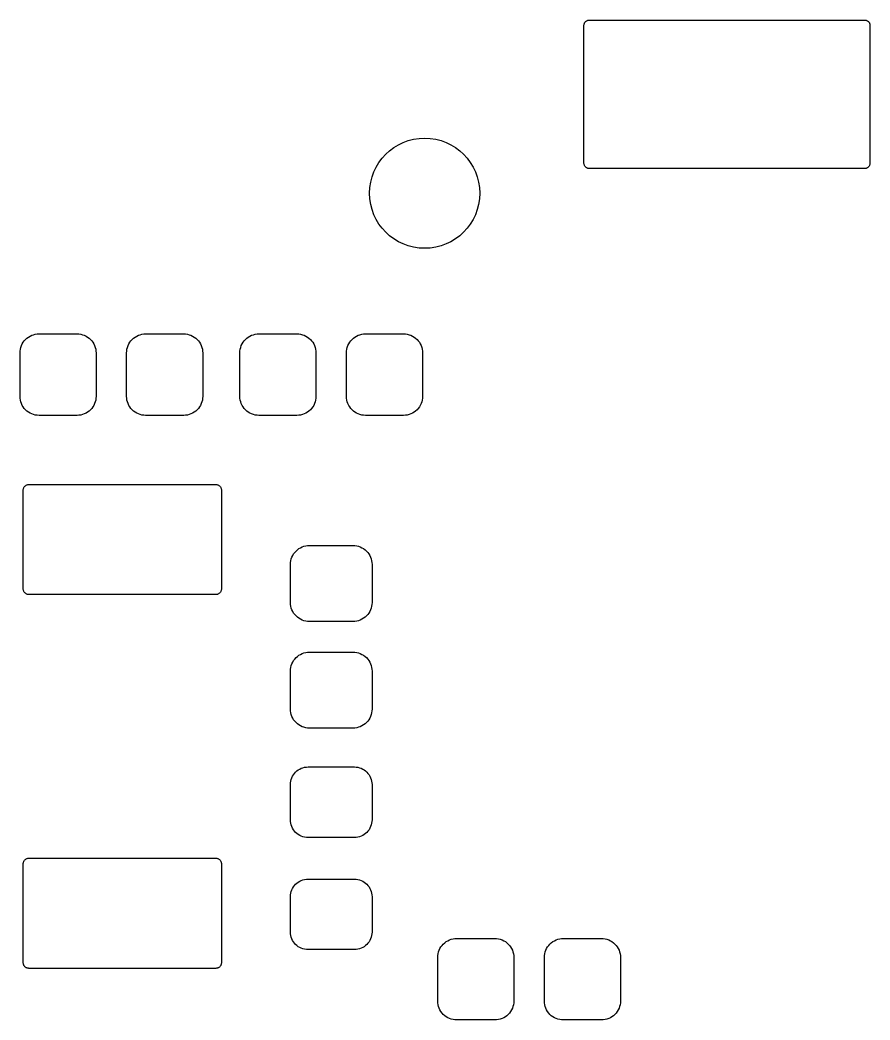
# Model space of a CAD drawing. Extents: x 0.49 to 2.43, y -7.79 to -4.97.
# Drawn here: x 0.4948 to 0.7993, y -7.7823 to -7.4242 of the extents above; entities that cross this region are included whole.
import ezdxf

# ---------------------------------------------------------------- set-up
doc = ezdxf.new("R2010")
doc.units = 0
doc.header["$MEASUREMENT"] = 0
doc.layers.add('BLACK', color=7, linetype='CONTINUOUS')

msp = doc.modelspace()

# ---------------------------------------------------------------- linework, layer by layer
at = {"layer": 'BLACK', "linetype": 'CONTINUOUS'}
for p, q in [((0.697703, -7.42451), (0.697872, -7.42441)), ((0.697872, -7.42441), (0.698051, -7.42433)), ((0.698051, -7.42433), (0.698236, -7.42426)), ((0.698236, -7.42426), (0.698427, -7.42421)), ((0.698427, -7.42421), (0.698622, -7.42418)), ((0.698622, -7.42418), (0.698819, -7.42417)), ((0.698819, -7.42417), (0.797244, -7.42417)), ((0.797244, -7.42417), (0.797441, -7.42418)), ((0.797441, -7.42418), (0.797636, -7.42421)), ((0.797636, -7.42421), (0.797827, -7.42426)), ((0.797827, -7.42426), (0.798012, -7.42433)), ((0.798012, -7.42433), (0.798191, -7.42441)), ((0.798191, -7.42441), (0.79836, -7.42451)), ((0.696811, -7.42618), (0.696821, -7.42598)), ((0.696811, -7.47539), (0.696811, -7.42618)), ((0.696821, -7.42598), (0.69685, -7.42579)), ((0.69685, -7.42579), (0.696897, -7.4256)), ((0.696897, -7.4256), (0.696964, -7.42541)), ((0.696964, -7.42541), (0.697048, -7.42523)), ((0.697048, -7.42523), (0.697149, -7.42507)), ((0.697149, -7.42507), (0.697267, -7.42491)), ((0.697267, -7.42491), (0.697399, -7.42476)), ((0.697399, -7.42476), (0.697545, -7.42463)), ((0.697545, -7.42463), (0.697703, -7.42451)), ((0.79836, -7.42451), (0.798518, -7.42463)), ((0.798518, -7.42463), (0.798664, -7.42476)), ((0.798664, -7.42476), (0.798796, -7.42491)), ((0.798796, -7.42491), (0.798914, -7.42507)), ((0.798914, -7.42507), (0.799015, -7.42523)), ((0.799015, -7.42523), (0.799099, -7.42541)), ((0.799099, -7.42541), (0.799166, -7.4256)), ((0.799166, -7.4256), (0.799213, -7.42579)), ((0.799213, -7.42579), (0.799242, -7.42598)), ((0.799242, -7.42598), (0.799252, -7.42618)), ((0.799252, -7.42618), (0.799252, -7.47539)), ((0.696821, -7.47559), (0.696811, -7.47539)), ((0.69685, -7.47579), (0.696821, -7.47559)), ((0.696897, -7.47598), (0.69685, -7.47579)), ((0.696964, -7.47616), (0.696897, -7.47598)), ((0.697048, -7.47634), (0.696964, -7.47616)), ((0.697149, -7.47651), (0.697048, -7.47634)), ((0.697267, -7.47667), (0.697149, -7.47651)), ((0.697399, -7.47681), (0.697267, -7.47667)), ((0.697545, -7.47695), (0.697399, -7.47681)), ((0.697703, -7.47706), (0.697545, -7.47695)), ((0.697872, -7.47716), (0.697703, -7.47706)), ((0.698051, -7.47725), (0.697872, -7.47716)), ((0.698236, -7.47732), (0.698051, -7.47725)), ((0.698427, -7.47736), (0.698236, -7.47732)), ((0.698622, -7.47739), (0.698427, -7.47736)), ((0.698819, -7.4774), (0.698622, -7.47739)), ((0.797244, -7.4774), (0.698819, -7.4774)), ((0.797441, -7.47739), (0.797244, -7.4774)), ((0.797636, -7.47736), (0.797441, -7.47739)), ((0.797827, -7.47732), (0.797636, -7.47736)), ((0.798012, -7.47725), (0.797827, -7.47732)), ((0.798191, -7.47716), (0.798012, -7.47725)), ((0.79836, -7.47706), (0.798191, -7.47716)), ((0.798518, -7.47695), (0.79836, -7.47706)), ((0.798664, -7.47681), (0.798518, -7.47695)), ((0.798796, -7.47667), (0.798664, -7.47681)), ((0.798914, -7.47651), (0.798796, -7.47667)), ((0.799015, -7.47634), (0.798914, -7.47651)), ((0.799099, -7.47616), (0.799015, -7.47634)), ((0.799166, -7.47598), (0.799099, -7.47616)), ((0.799213, -7.47579), (0.799166, -7.47598)), ((0.799242, -7.47559), (0.799213, -7.47579)), ((0.799252, -7.47539), (0.799242, -7.47559)), ((0.496389, -7.53906), (0.496837, -7.53857)), ((0.496837, -7.53857), (0.497333, -7.53812)), ((0.497333, -7.53812), (0.49787, -7.53772)), ((0.49787, -7.53772), (0.498443, -7.53738)), ((0.498443, -7.53738), (0.499047, -7.53709)), ((0.499047, -7.53709), (0.499676, -7.53687)), ((0.499676, -7.53687), (0.500325, -7.53671)), ((0.500325, -7.53671), (0.500986, -7.53661)), ((0.500986, -7.53661), (0.501654, -7.53657)), ((0.501654, -7.53657), (0.515276, -7.53657)), ((0.515276, -7.53657), (0.515943, -7.53661)), ((0.515943, -7.53661), (0.516604, -7.53671)), ((0.516604, -7.53671), (0.517253, -7.53687)), ((0.517253, -7.53687), (0.517882, -7.53709)), ((0.517882, -7.53709), (0.518486, -7.53738)), ((0.518486, -7.53738), (0.51906, -7.53772)), ((0.51906, -7.53772), (0.519596, -7.53812)), ((0.519596, -7.53812), (0.520092, -7.53857)), ((0.520092, -7.53857), (0.520541, -7.53906)), ((0.534578, -7.53906), (0.535026, -7.53857)), ((0.535026, -7.53857), (0.535522, -7.53812)), ((0.535522, -7.53812), (0.536059, -7.53772)), ((0.536059, -7.53772), (0.536632, -7.53738)), ((0.536632, -7.53738), (0.537236, -7.53709)), ((0.537236, -7.53709), (0.537865, -7.53687)), ((0.537865, -7.53687), (0.538514, -7.53671)), ((0.538514, -7.53671), (0.539175, -7.53661)), ((0.539175, -7.53661), (0.539843, -7.53657)), ((0.539843, -7.53657), (0.553465, -7.53657)), ((0.553465, -7.53657), (0.554132, -7.53661)), ((0.554132, -7.53661), (0.554793, -7.53671)), ((0.554793, -7.53671), (0.555442, -7.53687)), ((0.555442, -7.53687), (0.556071, -7.53709)), ((0.556071, -7.53709), (0.556675, -7.53738)), ((0.556675, -7.53738), (0.557249, -7.53772)), ((0.557249, -7.53772), (0.557785, -7.53812)), ((0.557785, -7.53812), (0.558281, -7.53857)), ((0.558281, -7.53857), (0.55873, -7.53906)), ((0.575129, -7.53906), (0.575578, -7.53857)), ((0.575578, -7.53857), (0.576073, -7.53812)), ((0.576073, -7.53812), (0.57661, -7.53772)), ((0.57661, -7.53772), (0.577183, -7.53738)), ((0.577183, -7.53738), (0.577787, -7.53709)), ((0.577787, -7.53709), (0.578417, -7.53687)), ((0.578417, -7.53687), (0.579065, -7.53671)), ((0.579065, -7.53671), (0.579726, -7.53661)), ((0.579726, -7.53661), (0.580394, -7.53657)), ((0.580394, -7.53657), (0.594016, -7.53657)), ((0.594016, -7.53657), (0.594683, -7.53661)), ((0.594683, -7.53661), (0.595345, -7.53671)), ((0.595345, -7.53671), (0.595993, -7.53687)), ((0.595993, -7.53687), (0.596622, -7.53709)), ((0.596622, -7.53709), (0.597226, -7.53738)), ((0.597226, -7.53738), (0.5978, -7.53772)), ((0.5978, -7.53772), (0.598337, -7.53812)), ((0.598337, -7.53812), (0.598832, -7.53857)), ((0.598832, -7.53857), (0.599281, -7.53906)), ((0.613318, -7.53906), (0.613767, -7.53857)), ((0.613767, -7.53857), (0.614262, -7.53812)), ((0.614262, -7.53812), (0.614799, -7.53772)), ((0.614799, -7.53772), (0.615372, -7.53738)), ((0.615372, -7.53738), (0.615976, -7.53709)), ((0.615976, -7.53709), (0.616606, -7.53687)), ((0.616606, -7.53687), (0.617254, -7.53671)), ((0.617254, -7.53671), (0.617915, -7.53661)), ((0.617915, -7.53661), (0.618583, -7.53657)), ((0.618583, -7.53657), (0.632205, -7.53657)), ((0.632205, -7.53657), (0.632872, -7.53661)), ((0.632872, -7.53661), (0.633534, -7.53671)), ((0.633534, -7.53671), (0.634182, -7.53687)), ((0.634182, -7.53687), (0.634811, -7.53709)), ((0.634811, -7.53709), (0.635415, -7.53738)), ((0.635415, -7.53738), (0.635989, -7.53772)), ((0.635989, -7.53772), (0.636526, -7.53812)), ((0.636526, -7.53812), (0.637021, -7.53857)), ((0.637021, -7.53857), (0.63747, -7.53906)), ((0.494875, -7.54272), (0.494973, -7.54206)), ((0.494973, -7.54206), (0.495136, -7.54141)), ((0.495136, -7.54141), (0.495361, -7.54078)), ((0.495361, -7.54078), (0.495647, -7.54018)), ((0.495647, -7.54018), (0.49599, -7.5396)), ((0.49599, -7.5396), (0.496389, -7.53906)), ((0.520541, -7.53906), (0.520939, -7.5396)), ((0.520939, -7.5396), (0.521282, -7.54018)), ((0.521282, -7.54018), (0.521568, -7.54078)), ((0.521568, -7.54078), (0.521793, -7.54141)), ((0.521793, -7.54141), (0.521956, -7.54206)), ((0.521956, -7.54206), (0.522054, -7.54272)), ((0.533064, -7.54272), (0.533162, -7.54206)), ((0.533162, -7.54206), (0.533325, -7.54141)), ((0.533325, -7.54141), (0.53355, -7.54078)), ((0.53355, -7.54078), (0.533836, -7.54018)), ((0.533836, -7.54018), (0.534179, -7.5396)), ((0.534179, -7.5396), (0.534578, -7.53906)), ((0.55873, -7.53906), (0.559128, -7.5396)), ((0.559128, -7.5396), (0.559471, -7.54018)), ((0.559471, -7.54018), (0.559757, -7.54078)), ((0.559757, -7.54078), (0.559982, -7.54141)), ((0.559982, -7.54141), (0.560145, -7.54206)), ((0.560145, -7.54206), (0.560243, -7.54272)), ((0.573615, -7.54272), (0.573714, -7.54206)), ((0.573714, -7.54206), (0.573876, -7.54141)), ((0.573876, -7.54141), (0.574101, -7.54078)), ((0.574101, -7.54078), (0.574387, -7.54018)), ((0.574387, -7.54018), (0.574731, -7.5396)), ((0.574731, -7.5396), (0.575129, -7.53906)), ((0.599281, -7.53906), (0.599679, -7.5396)), ((0.599679, -7.5396), (0.600023, -7.54018)), ((0.600023, -7.54018), (0.600308, -7.54078)), ((0.600308, -7.54078), (0.600534, -7.54141)), ((0.600534, -7.54141), (0.600696, -7.54206)), ((0.600696, -7.54206), (0.600794, -7.54272)), ((0.611804, -7.54272), (0.611903, -7.54206)), ((0.611903, -7.54206), (0.612065, -7.54141)), ((0.612065, -7.54141), (0.61229, -7.54078)), ((0.61229, -7.54078), (0.612576, -7.54018)), ((0.612576, -7.54018), (0.61292, -7.5396)), ((0.61292, -7.5396), (0.613318, -7.53906)), ((0.63747, -7.53906), (0.637868, -7.5396)), ((0.637868, -7.5396), (0.638211, -7.54018)), ((0.638211, -7.54018), (0.638497, -7.54078)), ((0.638497, -7.54078), (0.638722, -7.54141)), ((0.638722, -7.54141), (0.638885, -7.54206)), ((0.638885, -7.54206), (0.638983, -7.54272)), ((0.494843, -7.54339), (0.494875, -7.54272)), ((0.494843, -7.55898), (0.494843, -7.54339)), ((0.522054, -7.54272), (0.522087, -7.54339)), ((0.522087, -7.54339), (0.522087, -7.55898)), ((0.533031, -7.54339), (0.533064, -7.54272)), ((0.533031, -7.55898), (0.533031, -7.54339)), ((0.560243, -7.54272), (0.560276, -7.54339)), ((0.560276, -7.54339), (0.560276, -7.55898)), ((0.573583, -7.54339), (0.573615, -7.54272)), ((0.573583, -7.55898), (0.573583, -7.54339)), ((0.600794, -7.54272), (0.600827, -7.54339)), ((0.600827, -7.54339), (0.600827, -7.55898)), ((0.611772, -7.54339), (0.611804, -7.54272)), ((0.611772, -7.55898), (0.611772, -7.54339)), ((0.638983, -7.54272), (0.639016, -7.54339)), ((0.639016, -7.54339), (0.639016, -7.55898)), ((0.494875, -7.55964), (0.494843, -7.55898)), ((0.494973, -7.56031), (0.494875, -7.55964)), ((0.495136, -7.56095), (0.494973, -7.56031)), ((0.521956, -7.56031), (0.521793, -7.56095)), ((0.522054, -7.55964), (0.521956, -7.56031)), ((0.522087, -7.55898), (0.522054, -7.55964)), ((0.533064, -7.55964), (0.533031, -7.55898)), ((0.533162, -7.56031), (0.533064, -7.55964)), ((0.533325, -7.56095), (0.533162, -7.56031)), ((0.560145, -7.56031), (0.559982, -7.56095)), ((0.560243, -7.55964), (0.560145, -7.56031)), ((0.560276, -7.55898), (0.560243, -7.55964)), ((0.573615, -7.55964), (0.573583, -7.55898)), ((0.573714, -7.56031), (0.573615, -7.55964)), ((0.573876, -7.56095), (0.573714, -7.56031)), ((0.600696, -7.56031), (0.600534, -7.56095)), ((0.600794, -7.55964), (0.600696, -7.56031)), ((0.600827, -7.55898), (0.600794, -7.55964)), ((0.611804, -7.55964), (0.611772, -7.55898)), ((0.611903, -7.56031), (0.611804, -7.55964)), ((0.612065, -7.56095), (0.611903, -7.56031)), ((0.638885, -7.56031), (0.638722, -7.56095)), ((0.638983, -7.55964), (0.638885, -7.56031)), ((0.639016, -7.55898), (0.638983, -7.55964)), ((0.495361, -7.56158), (0.495136, -7.56095)), ((0.495647, -7.56219), (0.495361, -7.56158)), ((0.49599, -7.56276), (0.495647, -7.56219)), ((0.496389, -7.5633), (0.49599, -7.56276)), ((0.496837, -7.56379), (0.496389, -7.5633)), ((0.497333, -7.56424), (0.496837, -7.56379)), ((0.520092, -7.56379), (0.519596, -7.56424)), ((0.520541, -7.5633), (0.520092, -7.56379)), ((0.520939, -7.56276), (0.520541, -7.5633)), ((0.521282, -7.56219), (0.520939, -7.56276)), ((0.521568, -7.56158), (0.521282, -7.56219)), ((0.521793, -7.56095), (0.521568, -7.56158)), ((0.53355, -7.56158), (0.533325, -7.56095)), ((0.533836, -7.56219), (0.53355, -7.56158)), ((0.534179, -7.56276), (0.533836, -7.56219)), ((0.534578, -7.5633), (0.534179, -7.56276)), ((0.535026, -7.56379), (0.534578, -7.5633)), ((0.535522, -7.56424), (0.535026, -7.56379)), ((0.558281, -7.56379), (0.557785, -7.56424)), ((0.55873, -7.5633), (0.558281, -7.56379)), ((0.559128, -7.56276), (0.55873, -7.5633)), ((0.559471, -7.56219), (0.559128, -7.56276)), ((0.559757, -7.56158), (0.559471, -7.56219)), ((0.559982, -7.56095), (0.559757, -7.56158)), ((0.574101, -7.56158), (0.573876, -7.56095)), ((0.574387, -7.56219), (0.574101, -7.56158)), ((0.574731, -7.56276), (0.574387, -7.56219)), ((0.575129, -7.5633), (0.574731, -7.56276)), ((0.575578, -7.56379), (0.575129, -7.5633)), ((0.576073, -7.56424), (0.575578, -7.56379)), ((0.598832, -7.56379), (0.598337, -7.56424)), ((0.599281, -7.5633), (0.598832, -7.56379)), ((0.599679, -7.56276), (0.599281, -7.5633)), ((0.600023, -7.56219), (0.599679, -7.56276)), ((0.600308, -7.56158), (0.600023, -7.56219)), ((0.600534, -7.56095), (0.600308, -7.56158)), ((0.61229, -7.56158), (0.612065, -7.56095)), ((0.612576, -7.56219), (0.61229, -7.56158)), ((0.61292, -7.56276), (0.612576, -7.56219)), ((0.613318, -7.5633), (0.61292, -7.56276)), ((0.613767, -7.56379), (0.613318, -7.5633)), ((0.614262, -7.56424), (0.613767, -7.56379)), ((0.637021, -7.56379), (0.636526, -7.56424)), ((0.63747, -7.5633), (0.637021, -7.56379)), ((0.637868, -7.56276), (0.63747, -7.5633)), ((0.638211, -7.56219), (0.637868, -7.56276)), ((0.638497, -7.56158), (0.638211, -7.56219)), ((0.638722, -7.56095), (0.638497, -7.56158)), ((0.49787, -7.56464), (0.497333, -7.56424)), ((0.498443, -7.56498), (0.49787, -7.56464)), ((0.499047, -7.56527), (0.498443, -7.56498)), ((0.499676, -7.56549), (0.499047, -7.56527)), ((0.500325, -7.56566), (0.499676, -7.56549)), ((0.500986, -7.56575), (0.500325, -7.56566)), ((0.501654, -7.56579), (0.500986, -7.56575)), ((0.515276, -7.56579), (0.501654, -7.56579)), ((0.515943, -7.56575), (0.515276, -7.56579)), ((0.516604, -7.56566), (0.515943, -7.56575)), ((0.517253, -7.56549), (0.516604, -7.56566)), ((0.517882, -7.56527), (0.517253, -7.56549)), ((0.518486, -7.56498), (0.517882, -7.56527)), ((0.51906, -7.56464), (0.518486, -7.56498)), ((0.519596, -7.56424), (0.51906, -7.56464)), ((0.536059, -7.56464), (0.535522, -7.56424)), ((0.536632, -7.56498), (0.536059, -7.56464)), ((0.537236, -7.56527), (0.536632, -7.56498)), ((0.537865, -7.56549), (0.537236, -7.56527)), ((0.538514, -7.56566), (0.537865, -7.56549)), ((0.539175, -7.56575), (0.538514, -7.56566)), ((0.539843, -7.56579), (0.539175, -7.56575)), ((0.553465, -7.56579), (0.539843, -7.56579)), ((0.554132, -7.56575), (0.553465, -7.56579)), ((0.554793, -7.56566), (0.554132, -7.56575)), ((0.555442, -7.56549), (0.554793, -7.56566)), ((0.556071, -7.56527), (0.555442, -7.56549)), ((0.556675, -7.56498), (0.556071, -7.56527)), ((0.557249, -7.56464), (0.556675, -7.56498)), ((0.557785, -7.56424), (0.557249, -7.56464)), ((0.57661, -7.56464), (0.576073, -7.56424)), ((0.577183, -7.56498), (0.57661, -7.56464)), ((0.577787, -7.56527), (0.577183, -7.56498)), ((0.578417, -7.56549), (0.577787, -7.56527)), ((0.579065, -7.56566), (0.578417, -7.56549)), ((0.579726, -7.56575), (0.579065, -7.56566)), ((0.580394, -7.56579), (0.579726, -7.56575)), ((0.594016, -7.56579), (0.580394, -7.56579)), ((0.594683, -7.56575), (0.594016, -7.56579)), ((0.595345, -7.56566), (0.594683, -7.56575)), ((0.595993, -7.56549), (0.595345, -7.56566)), ((0.596622, -7.56527), (0.595993, -7.56549)), ((0.597226, -7.56498), (0.596622, -7.56527)), ((0.5978, -7.56464), (0.597226, -7.56498)), ((0.598337, -7.56424), (0.5978, -7.56464)), ((0.614799, -7.56464), (0.614262, -7.56424)), ((0.615372, -7.56498), (0.614799, -7.56464)), ((0.615976, -7.56527), (0.615372, -7.56498)), ((0.616606, -7.56549), (0.615976, -7.56527)), ((0.617254, -7.56566), (0.616606, -7.56549)), ((0.617915, -7.56575), (0.617254, -7.56566)), ((0.618583, -7.56579), (0.617915, -7.56575)), ((0.632205, -7.56579), (0.618583, -7.56579)), ((0.632872, -7.56575), (0.632205, -7.56579)), ((0.633534, -7.56566), (0.632872, -7.56575)), ((0.634182, -7.56549), (0.633534, -7.56566)), ((0.634811, -7.56527), (0.634182, -7.56549)), ((0.635415, -7.56498), (0.634811, -7.56527)), ((0.635989, -7.56464), (0.635415, -7.56498)), ((0.636526, -7.56424), (0.635989, -7.56464)), ((0.496024, -7.59252), (0.496033, -7.59232)), ((0.496024, -7.62795), (0.496024, -7.59252)), ((0.496033, -7.59232), (0.496062, -7.59213)), ((0.496062, -7.59213), (0.49611, -7.59194)), ((0.49611, -7.59194), (0.496176, -7.59175)), ((0.496176, -7.59175), (0.496261, -7.59157)), ((0.496261, -7.59157), (0.496362, -7.5914)), ((0.496362, -7.5914), (0.496479, -7.59125)), ((0.496479, -7.59125), (0.496612, -7.5911)), ((0.496612, -7.5911), (0.496758, -7.59097)), ((0.496758, -7.59097), (0.496916, -7.59085)), ((0.496916, -7.59085), (0.497085, -7.59075)), ((0.497085, -7.59075), (0.497263, -7.59066)), ((0.497263, -7.59066), (0.497449, -7.5906)), ((0.497449, -7.5906), (0.49764, -7.59055)), ((0.49764, -7.59055), (0.497835, -7.59052)), ((0.497835, -7.59052), (0.498031, -7.59051)), ((0.498031, -7.59051), (0.564961, -7.59051)), ((0.564961, -7.59051), (0.565157, -7.59052)), ((0.565157, -7.59052), (0.565352, -7.59055)), ((0.565352, -7.59055), (0.565544, -7.5906)), ((0.565544, -7.5906), (0.565729, -7.59066)), ((0.565729, -7.59066), (0.565907, -7.59075)), ((0.565907, -7.59075), (0.566076, -7.59085)), ((0.566076, -7.59085), (0.566234, -7.59097)), ((0.566234, -7.59097), (0.56638, -7.5911)), ((0.56638, -7.5911), (0.566513, -7.59125)), ((0.566513, -7.59125), (0.56663, -7.5914)), ((0.56663, -7.5914), (0.566731, -7.59157)), ((0.566731, -7.59157), (0.566816, -7.59175)), ((0.566816, -7.59175), (0.566882, -7.59194)), ((0.566882, -7.59194), (0.56693, -7.59213)), ((0.56693, -7.59213), (0.566959, -7.59232)), ((0.566959, -7.59232), (0.566969, -7.59252)), ((0.566969, -7.59252), (0.566969, -7.62795)), ((0.593688, -7.61436), (0.594183, -7.61391)), ((0.594183, -7.61391), (0.59472, -7.61351)), ((0.59472, -7.61351), (0.595293, -7.61317)), ((0.595293, -7.61317), (0.595897, -7.61288)), ((0.595897, -7.61288), (0.596527, -7.61266)), ((0.596527, -7.61266), (0.597175, -7.61249)), ((0.597175, -7.61249), (0.597836, -7.6124)), ((0.597836, -7.6124), (0.598504, -7.61236)), ((0.598504, -7.61236), (0.614094, -7.61236)), ((0.614094, -7.61236), (0.614762, -7.6124)), ((0.614762, -7.6124), (0.615423, -7.61249)), ((0.615423, -7.61249), (0.616072, -7.61266)), ((0.616072, -7.61266), (0.616701, -7.61288)), ((0.616701, -7.61288), (0.617305, -7.61317)), ((0.617305, -7.61317), (0.617879, -7.61351)), ((0.617879, -7.61351), (0.618415, -7.61391)), ((0.618415, -7.61391), (0.618911, -7.61436)), ((0.591726, -7.61851), (0.591824, -7.61784)), ((0.591824, -7.61784), (0.591986, -7.6172)), ((0.591986, -7.6172), (0.592211, -7.61657)), ((0.592211, -7.61657), (0.592497, -7.61596)), ((0.592497, -7.61596), (0.592841, -7.61539)), ((0.592841, -7.61539), (0.593239, -7.61485)), ((0.593239, -7.61485), (0.593688, -7.61436)), ((0.618911, -7.61436), (0.619359, -7.61485)), ((0.619359, -7.61485), (0.619758, -7.61539)), ((0.619758, -7.61539), (0.620101, -7.61596)), ((0.620101, -7.61596), (0.620387, -7.61657)), ((0.620387, -7.61657), (0.620612, -7.6172)), ((0.620612, -7.6172), (0.620775, -7.61784)), ((0.620775, -7.61784), (0.620873, -7.61851)), ((0.591693, -7.61917), (0.591726, -7.61851)), ((0.591693, -7.6328), (0.591693, -7.61917)), ((0.620873, -7.61851), (0.620906, -7.61917)), ((0.620906, -7.61917), (0.620906, -7.6328)), ((0.496033, -7.62815), (0.496024, -7.62795)), ((0.496062, -7.62834), (0.496033, -7.62815)), ((0.49611, -7.62854), (0.496062, -7.62834)), ((0.496176, -7.62872), (0.49611, -7.62854)), ((0.566882, -7.62854), (0.566816, -7.62872)), ((0.56693, -7.62834), (0.566882, -7.62854)), ((0.566959, -7.62815), (0.56693, -7.62834)), ((0.566969, -7.62795), (0.566959, -7.62815)), ((0.496261, -7.6289), (0.496176, -7.62872)), ((0.496362, -7.62907), (0.496261, -7.6289)), ((0.496479, -7.62923), (0.496362, -7.62907)), ((0.496612, -7.62937), (0.496479, -7.62923)), ((0.496758, -7.6295), (0.496612, -7.62937)), ((0.496916, -7.62962), (0.496758, -7.6295)), ((0.497085, -7.62972), (0.496916, -7.62962)), ((0.497263, -7.62981), (0.497085, -7.62972)), ((0.497449, -7.62987), (0.497263, -7.62981)), ((0.49764, -7.62992), (0.497449, -7.62987)), ((0.497835, -7.62995), (0.49764, -7.62992)), ((0.498031, -7.62996), (0.497835, -7.62995)), ((0.564961, -7.62996), (0.498031, -7.62996)), ((0.565157, -7.62995), (0.564961, -7.62996)), ((0.565352, -7.62992), (0.565157, -7.62995)), ((0.565544, -7.62987), (0.565352, -7.62992)), ((0.565729, -7.62981), (0.565544, -7.62987)), ((0.565907, -7.62972), (0.565729, -7.62981)), ((0.566076, -7.62962), (0.565907, -7.62972)), ((0.566234, -7.6295), (0.566076, -7.62962)), ((0.56638, -7.62937), (0.566234, -7.6295)), ((0.566513, -7.62923), (0.56638, -7.62937)), ((0.56663, -7.62907), (0.566513, -7.62923)), ((0.566731, -7.6289), (0.56663, -7.62907)), ((0.566816, -7.62872), (0.566731, -7.6289)), ((0.591726, -7.63346), (0.591693, -7.6328)), ((0.591824, -7.63412), (0.591726, -7.63346)), ((0.591986, -7.63477), (0.591824, -7.63412)), ((0.592211, -7.6354), (0.591986, -7.63477)), ((0.592497, -7.63601), (0.592211, -7.6354)), ((0.620387, -7.6354), (0.620101, -7.63601)), ((0.620612, -7.63477), (0.620387, -7.6354)), ((0.620775, -7.63412), (0.620612, -7.63477)), ((0.620873, -7.63346), (0.620775, -7.63412)), ((0.620906, -7.6328), (0.620873, -7.63346)), ((0.592841, -7.63658), (0.592497, -7.63601)), ((0.593239, -7.63712), (0.592841, -7.63658)), ((0.593688, -7.63761), (0.593239, -7.63712)), ((0.594183, -7.63806), (0.593688, -7.63761)), ((0.59472, -7.63846), (0.594183, -7.63806)), ((0.595293, -7.6388), (0.59472, -7.63846)), ((0.595897, -7.63909), (0.595293, -7.6388)), ((0.596527, -7.63931), (0.595897, -7.63909)), ((0.597175, -7.63948), (0.596527, -7.63931)), ((0.616072, -7.63931), (0.615423, -7.63948)), ((0.616701, -7.63909), (0.616072, -7.63931)), ((0.617305, -7.6388), (0.616701, -7.63909)), ((0.617879, -7.63846), (0.617305, -7.6388)), ((0.618415, -7.63806), (0.617879, -7.63846)), ((0.618911, -7.63761), (0.618415, -7.63806)), ((0.619359, -7.63712), (0.618911, -7.63761)), ((0.619758, -7.63658), (0.619359, -7.63712)), ((0.620101, -7.63601), (0.619758, -7.63658)), ((0.597836, -7.63957), (0.597175, -7.63948)), ((0.598504, -7.63961), (0.597836, -7.63957)), ((0.614094, -7.63961), (0.598504, -7.63961)), ((0.614762, -7.63957), (0.614094, -7.63961)), ((0.615423, -7.63948), (0.614762, -7.63957)), ((0.592497, -7.65415), (0.592841, -7.65358)), ((0.592841, -7.65358), (0.593239, -7.65304)), ((0.593239, -7.65304), (0.593688, -7.65255)), ((0.593688, -7.65255), (0.594183, -7.6521)), ((0.594183, -7.6521), (0.59472, -7.6517)), ((0.59472, -7.6517), (0.595293, -7.65136)), ((0.595293, -7.65136), (0.595897, -7.65107)), ((0.595897, -7.65107), (0.596527, -7.65084)), ((0.596527, -7.65084), (0.597175, -7.65068)), ((0.597175, -7.65068), (0.597836, -7.65058)), ((0.597836, -7.65058), (0.598504, -7.65055)), ((0.598504, -7.65055), (0.614094, -7.65055)), ((0.614094, -7.65055), (0.614762, -7.65058)), ((0.614762, -7.65058), (0.615423, -7.65068)), ((0.615423, -7.65068), (0.616072, -7.65084)), ((0.616072, -7.65084), (0.616701, -7.65107)), ((0.616701, -7.65107), (0.617305, -7.65136)), ((0.617305, -7.65136), (0.617879, -7.6517)), ((0.617879, -7.6517), (0.618415, -7.6521)), ((0.618415, -7.6521), (0.618911, -7.65255)), ((0.618911, -7.65255), (0.619359, -7.65304)), ((0.619359, -7.65304), (0.619758, -7.65358)), ((0.619758, -7.65358), (0.620101, -7.65415)), ((0.591693, -7.65736), (0.591726, -7.65669)), ((0.591726, -7.65669), (0.591824, -7.65603)), ((0.591824, -7.65603), (0.591986, -7.65539)), ((0.591986, -7.65539), (0.592211, -7.65476)), ((0.592211, -7.65476), (0.592497, -7.65415)), ((0.620101, -7.65415), (0.620387, -7.65476)), ((0.620387, -7.65476), (0.620612, -7.65539)), ((0.620612, -7.65539), (0.620775, -7.65603)), ((0.620775, -7.65603), (0.620873, -7.65669)), ((0.620873, -7.65669), (0.620906, -7.65736)), ((0.591693, -7.67098), (0.591693, -7.65736)), ((0.620906, -7.65736), (0.620906, -7.67098)), ((0.591726, -7.67165), (0.591693, -7.67098)), ((0.620906, -7.67098), (0.620873, -7.67165)), ((0.591824, -7.67231), (0.591726, -7.67165)), ((0.591986, -7.67296), (0.591824, -7.67231)), ((0.592211, -7.67359), (0.591986, -7.67296)), ((0.592497, -7.67419), (0.592211, -7.67359)), ((0.592841, -7.67477), (0.592497, -7.67419)), ((0.593239, -7.67531), (0.592841, -7.67477)), ((0.619758, -7.67477), (0.619359, -7.67531)), ((0.620101, -7.67419), (0.619758, -7.67477)), ((0.620387, -7.67359), (0.620101, -7.67419)), ((0.620612, -7.67296), (0.620387, -7.67359)), ((0.620775, -7.67231), (0.620612, -7.67296)), ((0.620873, -7.67165), (0.620775, -7.67231)), ((0.593688, -7.6758), (0.593239, -7.67531)), ((0.594183, -7.67625), (0.593688, -7.6758)), ((0.59472, -7.67665), (0.594183, -7.67625)), ((0.595293, -7.67699), (0.59472, -7.67665)), ((0.595897, -7.67728), (0.595293, -7.67699)), ((0.596527, -7.6775), (0.595897, -7.67728)), ((0.597175, -7.67766), (0.596527, -7.6775)), ((0.597836, -7.67776), (0.597175, -7.67766)), ((0.598504, -7.6778), (0.597836, -7.67776)), ((0.614094, -7.6778), (0.598504, -7.6778)), ((0.614762, -7.67776), (0.614094, -7.6778)), ((0.615423, -7.67766), (0.614762, -7.67776)), ((0.616072, -7.6775), (0.615423, -7.67766)), ((0.616701, -7.67728), (0.616072, -7.6775)), ((0.617305, -7.67699), (0.616701, -7.67728)), ((0.617879, -7.67665), (0.617305, -7.67699)), ((0.618415, -7.67625), (0.617879, -7.67665)), ((0.618911, -7.6758), (0.618415, -7.67625)), ((0.619359, -7.67531), (0.618911, -7.6758)), ((0.594003, -7.69313), (0.594501, -7.69276)), ((0.594501, -7.69276), (0.595033, -7.69244)), ((0.595033, -7.69244), (0.595594, -7.69217)), ((0.595594, -7.69217), (0.596178, -7.69196)), ((0.596178, -7.69196), (0.596779, -7.69181)), ((0.596779, -7.69181), (0.597392, -7.69172)), ((0.597392, -7.69172), (0.598012, -7.69169)), ((0.598012, -7.69169), (0.614587, -7.69169)), ((0.614587, -7.69169), (0.615206, -7.69172)), ((0.615206, -7.69172), (0.615819, -7.69181)), ((0.615819, -7.69181), (0.616421, -7.69196)), ((0.616421, -7.69196), (0.617005, -7.69217)), ((0.617005, -7.69217), (0.617565, -7.69244)), ((0.617565, -7.69244), (0.618097, -7.69276)), ((0.618097, -7.69276), (0.618595, -7.69313)), ((0.591814, -7.69678), (0.591965, -7.69618)), ((0.591965, -7.69618), (0.592174, -7.69559)), ((0.592174, -7.69559), (0.592439, -7.69503)), ((0.592439, -7.69503), (0.592758, -7.6945)), ((0.592758, -7.6945), (0.593127, -7.694)), ((0.593127, -7.694), (0.593544, -7.69354)), ((0.593544, -7.69354), (0.594003, -7.69313)), ((0.618595, -7.69313), (0.619055, -7.69354)), ((0.619055, -7.69354), (0.619471, -7.694)), ((0.619471, -7.694), (0.619841, -7.6945)), ((0.619841, -7.6945), (0.620159, -7.69503)), ((0.620159, -7.69503), (0.620425, -7.69559)), ((0.620425, -7.69559), (0.620633, -7.69618)), ((0.620633, -7.69618), (0.620784, -7.69678)), ((0.591693, -7.69801), (0.591723, -7.69739)), ((0.591693, -7.71065), (0.591693, -7.69801)), ((0.591723, -7.69739), (0.591814, -7.69678)), ((0.620784, -7.69678), (0.620875, -7.69739)), ((0.620875, -7.69739), (0.620906, -7.69801)), ((0.620906, -7.69801), (0.620906, -7.71065)), ((0.591723, -7.71127), (0.591693, -7.71065)), ((0.620906, -7.71065), (0.620875, -7.71127)), ((0.591814, -7.71188), (0.591723, -7.71127)), ((0.591965, -7.71248), (0.591814, -7.71188)), ((0.592174, -7.71307), (0.591965, -7.71248)), ((0.592439, -7.71363), (0.592174, -7.71307)), ((0.592758, -7.71416), (0.592439, -7.71363)), ((0.593127, -7.71466), (0.592758, -7.71416)), ((0.619841, -7.71416), (0.619471, -7.71466)), ((0.620159, -7.71363), (0.619841, -7.71416)), ((0.620425, -7.71307), (0.620159, -7.71363)), ((0.620633, -7.71248), (0.620425, -7.71307)), ((0.620784, -7.71188), (0.620633, -7.71248)), ((0.620875, -7.71127), (0.620784, -7.71188)), ((0.593544, -7.71512), (0.593127, -7.71466)), ((0.594003, -7.71553), (0.593544, -7.71512)), ((0.594501, -7.7159), (0.594003, -7.71553)), ((0.595033, -7.71622), (0.594501, -7.7159)), ((0.595594, -7.71649), (0.595033, -7.71622)), ((0.596178, -7.7167), (0.595594, -7.71649)), ((0.596779, -7.71685), (0.596178, -7.7167)), ((0.597392, -7.71694), (0.596779, -7.71685)), ((0.598012, -7.71697), (0.597392, -7.71694)), ((0.614587, -7.71697), (0.598012, -7.71697)), ((0.615206, -7.71694), (0.614587, -7.71697)), ((0.615819, -7.71685), (0.615206, -7.71694)), ((0.616421, -7.7167), (0.615819, -7.71685)), ((0.617005, -7.71649), (0.616421, -7.7167)), ((0.617565, -7.71622), (0.617005, -7.71649)), ((0.618097, -7.7159), (0.617565, -7.71622)), ((0.618595, -7.71553), (0.618097, -7.7159)), ((0.619055, -7.71512), (0.618595, -7.71553)), ((0.619471, -7.71466), (0.619055, -7.71512)), ((0.496261, -7.72543), (0.496362, -7.72526)), ((0.496362, -7.72526), (0.496479, -7.7251)), ((0.496479, -7.7251), (0.496612, -7.72496)), ((0.496612, -7.72496), (0.496758, -7.72483)), ((0.496758, -7.72483), (0.496916, -7.72471)), ((0.496916, -7.72471), (0.497085, -7.72461)), ((0.497085, -7.72461), (0.497263, -7.72452)), ((0.497263, -7.72452), (0.497449, -7.72446)), ((0.497449, -7.72446), (0.49764, -7.72441)), ((0.49764, -7.72441), (0.497835, -7.72438)), ((0.497835, -7.72438), (0.498031, -7.72437)), ((0.498031, -7.72437), (0.564961, -7.72437)), ((0.564961, -7.72437), (0.565157, -7.72438)), ((0.565157, -7.72438), (0.565352, -7.72441)), ((0.565352, -7.72441), (0.565544, -7.72446)), ((0.565544, -7.72446), (0.565729, -7.72452)), ((0.565729, -7.72452), (0.565907, -7.72461)), ((0.565907, -7.72461), (0.566076, -7.72471)), ((0.566076, -7.72471), (0.566234, -7.72483)), ((0.566234, -7.72483), (0.56638, -7.72496)), ((0.56638, -7.72496), (0.566513, -7.7251)), ((0.566513, -7.7251), (0.56663, -7.72526)), ((0.56663, -7.72526), (0.566731, -7.72543)), ((0.496024, -7.72638), (0.496033, -7.72618)), ((0.496024, -7.76181), (0.496024, -7.72638)), ((0.496033, -7.72618), (0.496062, -7.72599)), ((0.496062, -7.72599), (0.49611, -7.7258)), ((0.49611, -7.7258), (0.496176, -7.72561)), ((0.496176, -7.72561), (0.496261, -7.72543)), ((0.566731, -7.72543), (0.566816, -7.72561)), ((0.566816, -7.72561), (0.566882, -7.7258)), ((0.566882, -7.7258), (0.56693, -7.72599)), ((0.56693, -7.72599), (0.566959, -7.72618)), ((0.566959, -7.72618), (0.566969, -7.72638)), ((0.566969, -7.72638), (0.566969, -7.76181)), ((0.595033, -7.7326), (0.595594, -7.73233)), ((0.595594, -7.73233), (0.596178, -7.73212)), ((0.596178, -7.73212), (0.596779, -7.73197)), ((0.596779, -7.73197), (0.597392, -7.73188)), ((0.597392, -7.73188), (0.598012, -7.73185)), ((0.598012, -7.73185), (0.614587, -7.73185)), ((0.614587, -7.73185), (0.615206, -7.73188)), ((0.615206, -7.73188), (0.615819, -7.73197)), ((0.615819, -7.73197), (0.616421, -7.73212)), ((0.616421, -7.73212), (0.617005, -7.73233)), ((0.617005, -7.73233), (0.617565, -7.7326)), ((0.591965, -7.73633), (0.592174, -7.73575)), ((0.592174, -7.73575), (0.592439, -7.73519)), ((0.592439, -7.73519), (0.592758, -7.73466)), ((0.592758, -7.73466), (0.593127, -7.73416)), ((0.593127, -7.73416), (0.593544, -7.7337)), ((0.593544, -7.7337), (0.594003, -7.73328)), ((0.594003, -7.73328), (0.594501, -7.73292)), ((0.594501, -7.73292), (0.595033, -7.7326)), ((0.617565, -7.7326), (0.618097, -7.73292)), ((0.618097, -7.73292), (0.618595, -7.73328)), ((0.618595, -7.73328), (0.619055, -7.7337)), ((0.619055, -7.7337), (0.619471, -7.73416)), ((0.619471, -7.73416), (0.619841, -7.73466)), ((0.619841, -7.73466), (0.620159, -7.73519)), ((0.620159, -7.73519), (0.620425, -7.73575)), ((0.620425, -7.73575), (0.620633, -7.73633)), ((0.591693, -7.73817), (0.591723, -7.73755)), ((0.591693, -7.75081), (0.591693, -7.73817)), ((0.591723, -7.73755), (0.591814, -7.73694)), ((0.591814, -7.73694), (0.591965, -7.73633)), ((0.620633, -7.73633), (0.620784, -7.73694)), ((0.620784, -7.73694), (0.620875, -7.73755)), ((0.620875, -7.73755), (0.620906, -7.73817)), ((0.620906, -7.73817), (0.620906, -7.75081)), ((0.591723, -7.75143), (0.591693, -7.75081)), ((0.591814, -7.75204), (0.591723, -7.75143)), ((0.591965, -7.75264), (0.591814, -7.75204)), ((0.592174, -7.75323), (0.591965, -7.75264)), ((0.592439, -7.75379), (0.592174, -7.75323)), ((0.592758, -7.75432), (0.592439, -7.75379)), ((0.620159, -7.75379), (0.619841, -7.75432)), ((0.620425, -7.75323), (0.620159, -7.75379)), ((0.620633, -7.75264), (0.620425, -7.75323)), ((0.620784, -7.75204), (0.620633, -7.75264)), ((0.620875, -7.75143), (0.620784, -7.75204)), ((0.620906, -7.75081), (0.620875, -7.75143)), ((0.647476, -7.75426), (0.648049, -7.75391)), ((0.648049, -7.75391), (0.648653, -7.75363)), ((0.648653, -7.75363), (0.649283, -7.7534)), ((0.649283, -7.7534), (0.649931, -7.75324)), ((0.649931, -7.75324), (0.650592, -7.75314)), ((0.650592, -7.75314), (0.65126, -7.75311)), ((0.65126, -7.75311), (0.664882, -7.75311)), ((0.664882, -7.75311), (0.665549, -7.75314)), ((0.665549, -7.75314), (0.666211, -7.75324)), ((0.666211, -7.75324), (0.666859, -7.7534)), ((0.666859, -7.7534), (0.667488, -7.75363)), ((0.667488, -7.75363), (0.668093, -7.75391)), ((0.668093, -7.75391), (0.668666, -7.75426)), ((0.685665, -7.75426), (0.686238, -7.75391)), ((0.686238, -7.75391), (0.686842, -7.75363)), ((0.686842, -7.75363), (0.687472, -7.7534)), ((0.687472, -7.7534), (0.68812, -7.75324)), ((0.68812, -7.75324), (0.688781, -7.75314)), ((0.688781, -7.75314), (0.689449, -7.75311)), ((0.689449, -7.75311), (0.703071, -7.75311)), ((0.703071, -7.75311), (0.703738, -7.75314)), ((0.703738, -7.75314), (0.7044, -7.75324)), ((0.7044, -7.75324), (0.705048, -7.7534)), ((0.705048, -7.7534), (0.705677, -7.75363)), ((0.705677, -7.75363), (0.706282, -7.75391)), ((0.706282, -7.75391), (0.706855, -7.75426)), ((0.593127, -7.75482), (0.592758, -7.75432)), ((0.593544, -7.75528), (0.593127, -7.75482)), ((0.594003, -7.75569), (0.593544, -7.75528)), ((0.594501, -7.75606), (0.594003, -7.75569)), ((0.595033, -7.75638), (0.594501, -7.75606)), ((0.595594, -7.75664), (0.595033, -7.75638)), ((0.596178, -7.75685), (0.595594, -7.75664)), ((0.596779, -7.757), (0.596178, -7.75685)), ((0.597392, -7.7571), (0.596779, -7.757)), ((0.598012, -7.75713), (0.597392, -7.7571)), ((0.614587, -7.75713), (0.598012, -7.75713)), ((0.615206, -7.7571), (0.614587, -7.75713)), ((0.615819, -7.757), (0.615206, -7.7571)), ((0.616421, -7.75685), (0.615819, -7.757)), ((0.617005, -7.75664), (0.616421, -7.75685)), ((0.617565, -7.75638), (0.617005, -7.75664)), ((0.618097, -7.75606), (0.617565, -7.75638)), ((0.618595, -7.75569), (0.618097, -7.75606)), ((0.619055, -7.75528), (0.618595, -7.75569)), ((0.619471, -7.75482), (0.619055, -7.75528)), ((0.619841, -7.75432), (0.619471, -7.75482)), ((0.644742, -7.75794), (0.644967, -7.75731)), ((0.644967, -7.75731), (0.645253, -7.75671)), ((0.645253, -7.75671), (0.645597, -7.75614)), ((0.645597, -7.75614), (0.645995, -7.7556)), ((0.645995, -7.7556), (0.646444, -7.75511)), ((0.646444, -7.75511), (0.646939, -7.75466)), ((0.646939, -7.75466), (0.647476, -7.75426)), ((0.668666, -7.75426), (0.669203, -7.75466)), ((0.669203, -7.75466), (0.669698, -7.75511)), ((0.669698, -7.75511), (0.670147, -7.7556)), ((0.670147, -7.7556), (0.670545, -7.75614)), ((0.670545, -7.75614), (0.670889, -7.75671)), ((0.670889, -7.75671), (0.671174, -7.75731)), ((0.671174, -7.75731), (0.6714, -7.75794)), ((0.682931, -7.75794), (0.683156, -7.75731)), ((0.683156, -7.75731), (0.683442, -7.75671)), ((0.683442, -7.75671), (0.683786, -7.75614)), ((0.683786, -7.75614), (0.684184, -7.7556)), ((0.684184, -7.7556), (0.684633, -7.75511)), ((0.684633, -7.75511), (0.685128, -7.75466)), ((0.685128, -7.75466), (0.685665, -7.75426)), ((0.706855, -7.75426), (0.707392, -7.75466)), ((0.707392, -7.75466), (0.707887, -7.75511)), ((0.707887, -7.75511), (0.708336, -7.7556)), ((0.708336, -7.7556), (0.708734, -7.75614)), ((0.708734, -7.75614), (0.709078, -7.75671)), ((0.709078, -7.75671), (0.709363, -7.75731)), ((0.709363, -7.75731), (0.709589, -7.75794)), ((0.644449, -7.75992), (0.644482, -7.75925)), ((0.644449, -7.77551), (0.644449, -7.75992)), ((0.644482, -7.75925), (0.64458, -7.75859)), ((0.64458, -7.75859), (0.644742, -7.75794)), ((0.6714, -7.75794), (0.671562, -7.75859)), ((0.671562, -7.75859), (0.67166, -7.75925)), ((0.67166, -7.75925), (0.671693, -7.75992)), ((0.671693, -7.75992), (0.671693, -7.77551)), ((0.682638, -7.75992), (0.682671, -7.75925)), ((0.682638, -7.77551), (0.682638, -7.75992)), ((0.682671, -7.75925), (0.682769, -7.75859)), ((0.682769, -7.75859), (0.682931, -7.75794)), ((0.709589, -7.75794), (0.709751, -7.75859)), ((0.709751, -7.75859), (0.709849, -7.75925)), ((0.709849, -7.75925), (0.709882, -7.75992)), ((0.709882, -7.75992), (0.709882, -7.77551)), ((0.496033, -7.76201), (0.496024, -7.76181)), ((0.496062, -7.7622), (0.496033, -7.76201)), ((0.49611, -7.76239), (0.496062, -7.7622)), ((0.496176, -7.76258), (0.49611, -7.76239)), ((0.496261, -7.76276), (0.496176, -7.76258)), ((0.496362, -7.76293), (0.496261, -7.76276)), ((0.496479, -7.76308), (0.496362, -7.76293)), ((0.496612, -7.76323), (0.496479, -7.76308)), ((0.496758, -7.76336), (0.496612, -7.76323)), ((0.496916, -7.76348), (0.496758, -7.76336)), ((0.497085, -7.76358), (0.496916, -7.76348)), ((0.497263, -7.76367), (0.497085, -7.76358)), ((0.497449, -7.76373), (0.497263, -7.76367)), ((0.49764, -7.76378), (0.497449, -7.76373)), ((0.497835, -7.76381), (0.49764, -7.76378)), ((0.498031, -7.76382), (0.497835, -7.76381)), ((0.564961, -7.76382), (0.498031, -7.76382)), ((0.565157, -7.76381), (0.564961, -7.76382)), ((0.565352, -7.76378), (0.565157, -7.76381)), ((0.565544, -7.76373), (0.565352, -7.76378)), ((0.565729, -7.76367), (0.565544, -7.76373)), ((0.565907, -7.76358), (0.565729, -7.76367)), ((0.566076, -7.76348), (0.565907, -7.76358)), ((0.566234, -7.76336), (0.566076, -7.76348)), ((0.56638, -7.76323), (0.566234, -7.76336)), ((0.566513, -7.76308), (0.56638, -7.76323)), ((0.56663, -7.76293), (0.566513, -7.76308)), ((0.566731, -7.76276), (0.56663, -7.76293)), ((0.566816, -7.76258), (0.566731, -7.76276)), ((0.566882, -7.76239), (0.566816, -7.76258)), ((0.56693, -7.7622), (0.566882, -7.76239)), ((0.566959, -7.76201), (0.56693, -7.7622)), ((0.566969, -7.76181), (0.566959, -7.76201)), ((0.644482, -7.77618), (0.644449, -7.77551)), ((0.64458, -7.77684), (0.644482, -7.77618)), ((0.644742, -7.77749), (0.64458, -7.77684)), ((0.644967, -7.77812), (0.644742, -7.77749)), ((0.645253, -7.77872), (0.644967, -7.77812)), ((0.645597, -7.7793), (0.645253, -7.77872)), ((0.670889, -7.77872), (0.670545, -7.7793)), ((0.671174, -7.77812), (0.670889, -7.77872)), ((0.6714, -7.77749), (0.671174, -7.77812)), ((0.671562, -7.77684), (0.6714, -7.77749)), ((0.67166, -7.77618), (0.671562, -7.77684)), ((0.671693, -7.77551), (0.67166, -7.77618)), ((0.682671, -7.77618), (0.682638, -7.77551)), ((0.682769, -7.77684), (0.682671, -7.77618)), ((0.682931, -7.77749), (0.682769, -7.77684)), ((0.683156, -7.77812), (0.682931, -7.77749)), ((0.683442, -7.77872), (0.683156, -7.77812)), ((0.683786, -7.7793), (0.683442, -7.77872)), ((0.709078, -7.77872), (0.708734, -7.7793)), ((0.709363, -7.77812), (0.709078, -7.77872)), ((0.709589, -7.77749), (0.709363, -7.77812)), ((0.709751, -7.77684), (0.709589, -7.77749)), ((0.709849, -7.77618), (0.709751, -7.77684)), ((0.709882, -7.77551), (0.709849, -7.77618)), ((0.645995, -7.77983), (0.645597, -7.7793)), ((0.646444, -7.78033), (0.645995, -7.77983)), ((0.646939, -7.78078), (0.646444, -7.78033)), ((0.647476, -7.78117), (0.646939, -7.78078)), ((0.648049, -7.78152), (0.647476, -7.78117)), ((0.648653, -7.7818), (0.648049, -7.78152)), ((0.649283, -7.78203), (0.648653, -7.7818)), ((0.649931, -7.78219), (0.649283, -7.78203)), ((0.650592, -7.78229), (0.649931, -7.78219)), ((0.65126, -7.78232), (0.650592, -7.78229)), ((0.664882, -7.78232), (0.65126, -7.78232)), ((0.665549, -7.78229), (0.664882, -7.78232)), ((0.666211, -7.78219), (0.665549, -7.78229)), ((0.666859, -7.78203), (0.666211, -7.78219)), ((0.667488, -7.7818), (0.666859, -7.78203)), ((0.668093, -7.78152), (0.667488, -7.7818)), ((0.668666, -7.78117), (0.668093, -7.78152)), ((0.669203, -7.78078), (0.668666, -7.78117)), ((0.669698, -7.78033), (0.669203, -7.78078)), ((0.670147, -7.77983), (0.669698, -7.78033)), ((0.670545, -7.7793), (0.670147, -7.77983)), ((0.684184, -7.77983), (0.683786, -7.7793)), ((0.684633, -7.78033), (0.684184, -7.77983)), ((0.685128, -7.78078), (0.684633, -7.78033)), ((0.685665, -7.78117), (0.685128, -7.78078)), ((0.686238, -7.78152), (0.685665, -7.78117)), ((0.686842, -7.7818), (0.686238, -7.78152)), ((0.687472, -7.78203), (0.686842, -7.7818)), ((0.68812, -7.78219), (0.687472, -7.78203)), ((0.688781, -7.78229), (0.68812, -7.78219)), ((0.689449, -7.78232), (0.688781, -7.78229)), ((0.703071, -7.78232), (0.689449, -7.78232)), ((0.703738, -7.78229), (0.703071, -7.78232)), ((0.7044, -7.78219), (0.703738, -7.78229)), ((0.705048, -7.78203), (0.7044, -7.78219)), ((0.705677, -7.7818), (0.705048, -7.78203)), ((0.706282, -7.78152), (0.705677, -7.7818)), ((0.706855, -7.78117), (0.706282, -7.78152)), ((0.707392, -7.78078), (0.706855, -7.78117)), ((0.707887, -7.78033), (0.707392, -7.78078)), ((0.708336, -7.77983), (0.707887, -7.78033)), ((0.708734, -7.7793), (0.708336, -7.77983))]:
    msp.add_line(p, q, dxfattribs=at)
at = {"layer": 'BLACK'}
msp.add_circle((0.639764, -7.48622), 0.019724, dxfattribs=at)

doc.saveas('drawing.dxf')
